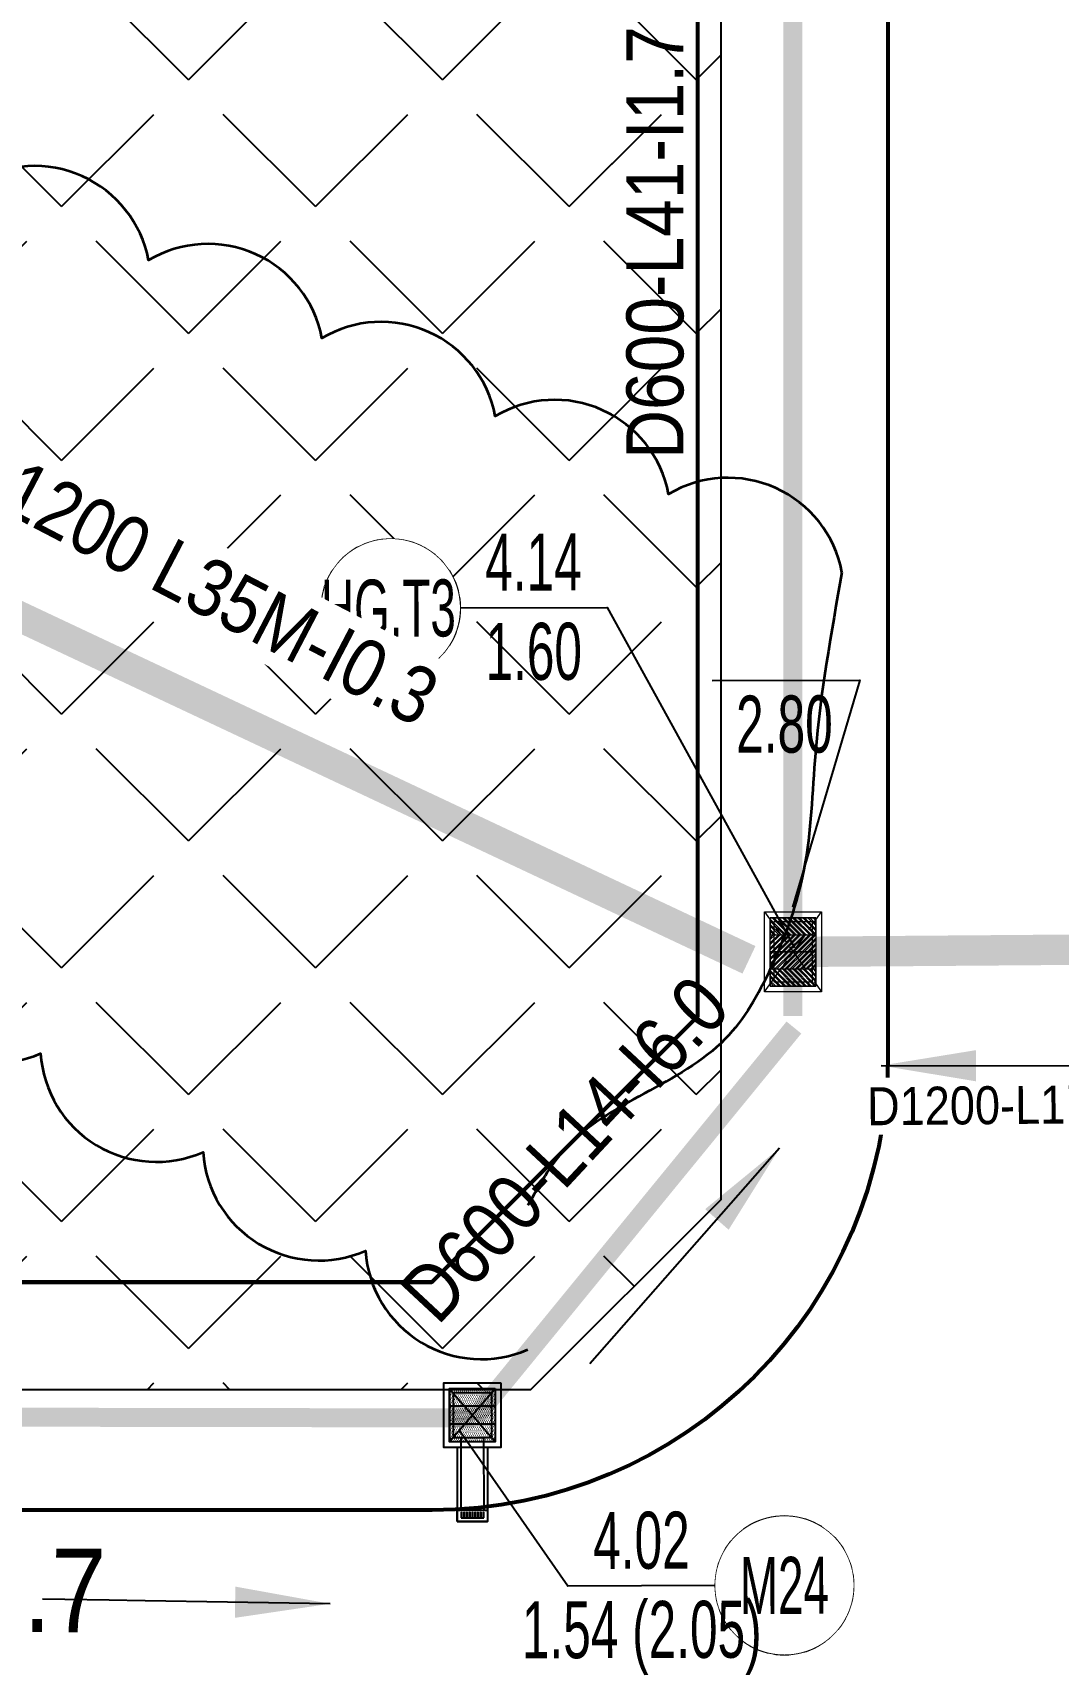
# Model space of a CAD drawing. Extents: x -2063571 to 559285, y 565862 to 1758715.
# Drawn here: x 558552.73 to 558579.7, y 1758376.66 to 1758419.78 of the extents above; entities that cross this region are included whole.
import ezdxf
from ezdxf.enums import TextEntityAlignment as Align

# ---------------------------------------------------------------- set-up
doc = ezdxf.new("R2010")
doc.units = 0
doc.header["$MEASUREMENT"] = 0
doc.set_wipeout_variables(frame=1)
for name, pattern in [('CENTER2', [1.125, 0.75, -0.125, 0.125, -0.125]), ('DIVIDE2', [0.625, 0.25, -0.125, 0, -0.125, 0, -0.125]), ('HIDDEN', [0.375, 0.25, -0.125])]:
    doc.linetypes.add(name, pattern=pattern)
doc.layers.get('0').update_dxf_attribs({"linetype": 'CONTINUOUS'})
doc.layers.get('DEFPOINTS').update_dxf_attribs({"linetype": 'CONTINUOUS'})
for name, color, linetype, lineweight in [('10', 7, 'CONTINUOUS', 25), ('11111111111111111', 251, 'CONTINUOUS', 0), ('1Duy CDDC', 4, 'CONTINUOUS', 5), ('1Duy CDMG', 3, 'CONTINUOUS', 5), ('1Duy TenGa', 6, 'CONTINUOUS', 5), ('CONG TRINH', 7, 'CONTINUOUS', 5), ('d1200', 4, 'CENTER2', 200), ('DUONG CAT', 8, 'CONTINUOUS', 9), ('HACH', 9, 'CONTINUOUS', 5), ('Huong nuoc chay', 2, 'CONTINUOUS', 5), ('KICH THUOC 1', 4, 'CONTINUOUS', 13), ('KT', 254, 'CONTINUOUS', 0), ('leduong', 3, 'CONTINUOUS', 20), ('TENDUONGQH', 2, 'CONTINUOUS', 0)]:
    doc.layers.add(name, color=color, linetype=linetype, lineweight=lineweight)
for name, color, linetype in [('1Duy NetDong', 1, 'CONTINUOUS'), ('B-3000', 5, 'CONTINUOUS'), ('d600', 4, 'DIVIDE2'), ('GA D600', 4, 'CENTER2'), ('M35 X 500', 6, 'CONTINUOUS'), ('QHCT_Đất công cộng đơn vị ở', 1, 'CONTINUOUS'), ('ththep', 3, 'CONTINUOUS')]:
    doc.layers.add(name, color=color, linetype=linetype)
doc.styles.add('Arial', font='arial_2.ttf', dxfattribs={"width": 0.85})
doc.styles.add('GT_Text_Duan1', font='VHAVAN_1.TTF', dxfattribs={"width": 1.1, "height": 25})
doc.dimstyles.new('d1200 mới', dxfattribs={"dimtxt": 1.5, "dimasz": 0.18, "dimexe": 0.18, "dimexo": 0.0625, "dimgap": 0.09, "dimtad": 0, "dimdec": 0, "dimzin": 0, "dimdsep": 46, "dimtxsty": 'Arial', "dimcen": 0.09, "dimse1": 1, "dimse2": 1, "dimsd1": 1, "dimsd2": 1, "dimclrt": 256, "dimadec": 0, "dimazin": 0, "dimtfac": 1, "dimtdec": 0, "dimtofl": 0, "dimtmove": 2, "dimatfit": 3, "dimfxl": 1, "dimtfill": 1, "dimtolj": 1, "dimtzin": 0, "dimarcsym": 0})
doc.dimstyles.new('D300', dxfattribs={"dimtxt": 1.5, "dimasz": 3.5, "dimexe": 0.18, "dimexo": 0.0625, "dimgap": 0.2, "dimtad": 1, "dimdec": 0, "dimzin": 0, "dimdsep": 46, "dimtxsty": 'Arial', "dimcen": 0.09, "dimse1": 1, "dimse2": 1, "dimsd1": 1, "dimsd2": 1, "dimclrd": 2, "dimclrt": 256, "dimadec": 0, "dimazin": 0, "dimtfac": 1, "dimtdec": 0, "dimtofl": 0, "dimtmove": 2, "dimatfit": 3, "dimfxl": 1, "dimtfill": 1, "dimtfillclr": 256, "dimtolj": 1, "dimtzin": 0, "dimarcsym": 0})
doc.dimstyles.new('D600', dxfattribs={"dimtxt": 2.2, "dimasz": 3.5, "dimexe": 0.18, "dimexo": 0.0625, "dimgap": 0, "dimtad": 1, "dimdec": 0, "dimzin": 0, "dimdsep": 46, "dimtxsty": 'Arial', "dimcen": 0.09, "dimse1": 1, "dimse2": 1, "dimsd1": 1, "dimsd2": 1, "dimclrd": 2, "dimclrt": 256, "dimadec": 0, "dimazin": 0, "dimtfac": 1, "dimtdec": 0, "dimtofl": 0, "dimtmove": 2, "dimatfit": 3, "dimfxl": 1, "dimtfill": 1, "dimtfillclr": 256, "dimtolj": 1, "dimtzin": 0, "dimarcsym": 0})
pattern_1 = [(45, (-0.1, 1.80002), (-0.067351920908, 0.067351920908), []), (45, (-0.0551, 1.80002), (-0.067351920908, 0.067351920908), [])]
pattern_2 = [(135, (-0.1, 1.80002), (-0.067351920908, -0.067351920908), []), (135, (-0.1, 1.84492), (-0.067351920908, -0.067351920908), [])]

# ---------------------------------------------------------------- blocks, each defined once
blk = doc.blocks.new('*U148')
at = {"layer": '1Duy NetDong', "ltscale": 3}
blk.add_lwpolyline([(5.615, -3.409), (2.387, -3.419), (2.387, -3.419), (0, 0)], dxfattribs=at)
at = {"layer": '1Duy NetDong', "ltscale": 0.2}
blk.add_lwpolyline([(7.136, -4.92), (7.231, -4.917), (7.326, -4.908), (7.42, -4.892), (7.513, -4.871), (7.604, -4.844), (7.694, -4.812), (7.781, -4.774), (7.866, -4.73), (7.947, -4.682), (8.026, -4.628), (8.101, -4.569), (8.172, -4.506), (8.239, -4.439), (8.302, -4.367), (8.36, -4.291), (8.414, -4.213), (8.462, -4.13), (8.505, -4.045), (8.542, -3.958), (8.574, -3.868), (8.601, -3.777), (8.621, -3.684), (8.636, -3.59), (8.644, -3.495), (8.647, -3.4), (8.644, -3.304), (8.635, -3.21), (8.619, -3.116), (8.598, -3.023), (8.571, -2.931), (8.539, -2.842), (8.501, -2.755), (8.457, -2.67), (8.409, -2.588), (8.355, -2.509), (8.296, -2.434), (8.233, -2.363), (8.165, -2.296), (8.094, -2.233), (8.018, -2.175), (7.94, -2.122), (7.857, -2.074), (7.772, -2.031), (7.685, -1.993), (7.595, -1.961), (7.504, -1.935), (7.411, -1.914), (7.317, -1.9), (7.222, -1.891), (7.127, -1.888), (7.031, -1.892), (6.937, -1.901), (6.843, -1.916), (6.75, -1.937), (6.658, -1.964), (6.569, -1.997), (6.482, -2.035), (6.397, -2.078), (6.315, -2.127), (6.236, -2.181), (6.161, -2.239), (6.09, -2.302), (6.023, -2.37), (5.96, -2.442), (5.902, -2.517), (5.849, -2.596), (5.801, -2.678), (5.758, -2.763), (5.72, -2.851), (5.688, -2.94), (5.662, -3.032), (5.641, -3.125), (5.627, -3.219), (5.618, -3.314), (5.615, -3.409), (5.619, -3.504), (5.628, -3.599), (5.643, -3.693), (5.664, -3.786), (5.691, -3.877), (5.724, -3.967), (5.762, -4.054), (5.805, -4.139), (5.854, -4.22), (5.908, -4.299), (5.966, -4.374), (6.029, -4.445), (6.097, -4.512), (6.169, -4.575), (6.244, -4.633), (6.323, -4.687), (6.405, -4.735), (6.49, -4.778), (6.578, -4.815), (6.667, -4.847), (6.759, -4.874), (6.852, -4.894), (6.946, -4.909), (7.041, -4.917)], close=True, dxfattribs=at)
at = {"layer": '1Duy CDDC', "ltscale": 3, "style": 'GT_Text_Duan1', "width": 0.65}
blk.add_attdef('DG', text='', height=1.25, rotation=0.1774, dxfattribs=at).set_placement((4.002, -3.747), align=Align.TOP_CENTER)
at = {"layer": '1Duy CDMG', "ltscale": 0.2, "style": 'GT_Text_Duan1', "width": 0.65}
blk.add_attdef('MG', text='', height=1.25, rotation=0.1774, dxfattribs=at).set_placement((4.001, -3.414), align=Align.BOTTOM_CENTER)
at = {"ltscale": 0.2}
blk.add_wipeout([(7.136, -4.92), (7.231, -4.917), (7.326, -4.908), (7.42, -4.892), (7.513, -4.871), (7.604, -4.844), (7.694, -4.812), (7.781, -4.774), (7.866, -4.73), (7.947, -4.682), (8.026, -4.628), (8.101, -4.569), (8.172, -4.506), (8.239, -4.439), (8.302, -4.367), (8.36, -4.291), (8.414, -4.213), (8.462, -4.13), (8.505, -4.045), (8.542, -3.958), (8.574, -3.868), (8.601, -3.777), (8.621, -3.684), (8.636, -3.59), (8.644, -3.495), (8.647, -3.4), (8.644, -3.304), (8.635, -3.21), (8.619, -3.116), (8.598, -3.023), (8.571, -2.931), (8.539, -2.842), (8.501, -2.755), (8.457, -2.67), (8.409, -2.588), (8.355, -2.509), (8.296, -2.434), (8.233, -2.363), (8.165, -2.296), (8.094, -2.233), (8.018, -2.175), (7.94, -2.122), (7.857, -2.074), (7.772, -2.031), (7.685, -1.993), (7.595, -1.961), (7.504, -1.935), (7.411, -1.914), (7.317, -1.9), (7.222, -1.891), (7.127, -1.888), (7.031, -1.892), (6.937, -1.901), (6.843, -1.916), (6.75, -1.937), (6.658, -1.964), (6.569, -1.997), (6.482, -2.035), (6.397, -2.078), (6.315, -2.127), (6.236, -2.181), (6.161, -2.239), (6.09, -2.302), (6.023, -2.37), (5.96, -2.442), (5.902, -2.517), (5.849, -2.596), (5.801, -2.678), (5.758, -2.763), (5.72, -2.851), (5.688, -2.94), (5.662, -3.032), (5.641, -3.125), (5.627, -3.219), (5.618, -3.314), (5.615, -3.409), (5.619, -3.504), (5.628, -3.599), (5.643, -3.693), (5.664, -3.786), (5.691, -3.877), (5.724, -3.967), (5.762, -4.054), (5.805, -4.139), (5.854, -4.22), (5.908, -4.299), (5.966, -4.374), (6.029, -4.445), (6.097, -4.512), (6.169, -4.575), (6.244, -4.633), (6.323, -4.687), (6.405, -4.735), (6.49, -4.778), (6.578, -4.815), (6.667, -4.847), (6.759, -4.874), (6.852, -4.894), (6.946, -4.909), (7.041, -4.917)], dxfattribs=at).dxf.layer = '1Duy NetDong'
at = {"layer": '1Duy TenGa', "ltscale": 3, "style": 'GT_Text_Duan1', "width": 0.6}
blk.add_attdef('TEN', text='', height=1.25, rotation=0.1774, dxfattribs=at).set_placement((7.131, -3.404), align=Align.MIDDLE_CENTER)
blk = doc.blocks.new('g 25')
at = {"layer": 'HACH'}
h = blk.add_hatch(dxfattribs=at)
h.set_pattern_fill('DOTS', color=1, scale=0.75, angle=474.3672, style=0)
h.set_pattern_definition([(114.3671788103, (-1831200.80478, -224170.26384), (-0.0523692889328, 0.0020098775898), [0, -0.046875])])
edge = h.paths.add_edge_path()
edge.add_line((0.596, 0.239), (-0.595, 0.239))
edge.add_line((-0.595, 0.239), (-0.595, 0.695))
edge.add_line((-0.595, 0.695), (0.596, 0.695))
edge.add_line((0.596, 0.695), (0.596, 0.239))
h = blk.add_hatch(dxfattribs=at)
h.set_pattern_fill('DOTS', color=1, scale=0.75, angle=474.3672, style=0)
h.set_pattern_definition([(114.3671788103, (-1831200.99731, -224169.83876), (-0.0523692889328, 0.0020098775898), [0, -0.046875])])
edge = h.paths.add_edge_path()
edge.add_line((0.596, -0.228), (-0.595, -0.228))
edge.add_line((-0.595, -0.228), (-0.595, 0.229))
edge.add_line((-0.595, 0.229), (0.596, 0.229))
edge.add_line((0.596, 0.229), (0.596, -0.228))
h = blk.add_hatch(dxfattribs=at)
h.set_pattern_fill('DOTS', color=1, scale=0.75, angle=474.3672, style=0)
h.set_pattern_definition([(114.3671788103, (-1831201.18984, -224169.413678), (-0.0523692889328, 0.0020098775898), [0, -0.046875])])
edge = h.paths.add_edge_path()
edge.add_line((0.596, -0.695), (-0.595, -0.695))
edge.add_line((-0.595, -0.695), (-0.595, -0.238))
edge.add_line((-0.595, -0.238), (0.596, -0.238))
edge.add_line((0.596, -0.238), (0.596, -0.695))
at = {"color": 1, "linetype": 'HIDDEN', "ltscale": 7.5}
for p, q in [((-0.304, -2.5), (-0.299, -0.6)), ((0.301, -2.5), (0.301, -0.6)), ((0.301, -2.7), (-0.299, -2.7))]:
    blk.add_line(p, q, dxfattribs=at)
blk.add_lwpolyline([(-0.499, 0.6), (-0.499, -0.6), (0.501, -0.6), (0.501, 0.6)], close=True, dxfattribs=at)
at = {"layer": 'DUONG CAT', "color": 1}
for points in [[(0.596, 0.695), (0.596, 0.239), (-0.595, 0.239), (-0.595, 0.695)], [(0.596, 0.229), (0.596, -0.228), (-0.595, -0.228), (-0.595, 0.229)], [(0.596, -0.238), (0.596, -0.695), (-0.595, -0.695), (-0.595, -0.238)]]:
    blk.add_lwpolyline(points, close=True, dxfattribs=at)
at = {"layer": 'KICH THUOC 1', "color": 1, "ltscale": 5}
for points in [[(-0.299, -2.7), (-0.279, -2.7), (-0.279, -2.55), (-0.299, -2.55)], [(-0.226, -2.7), (-0.206, -2.7), (-0.206, -2.55), (-0.226, -2.55)], [(-0.154, -2.7), (-0.134, -2.7), (-0.134, -2.55), (-0.154, -2.55)], [(-0.081, -2.7), (-0.061, -2.7), (-0.061, -2.55), (-0.081, -2.55)], [(-0.009, -2.7), (0.011, -2.7), (0.011, -2.55), (-0.009, -2.55)], [(0.064, -2.7), (0.084, -2.7), (0.084, -2.55), (0.064, -2.55)], [(0.136, -2.7), (0.156, -2.7), (0.156, -2.55), (0.136, -2.55)], [(0.209, -2.7), (0.229, -2.7), (0.229, -2.55), (0.209, -2.55)], [(0.281, -2.7), (0.301, -2.7), (0.301, -2.55), (0.281, -2.55)]]:
    blk.add_lwpolyline(points, close=True, dxfattribs=at)
at = {"layer": 'M35 X 500', "color": 1}
for p, q in [((0.601, 0.695), (-0.595, -0.695)), ((-0.399, -0.85), (-0.399, -2.5)), ((0.401, -0.85), (0.401, -2.5)), ((-0.399, -2.5), (-0.399, -2.8)), ((0.401, -2.5), (0.401, -2.8)), ((0.401, -2.8), (-0.399, -2.8))]:
    blk.add_line(p, q, dxfattribs=at)
for points in [[(-0.749, 0.85), (-0.749, -0.85), (0.751, -0.85), (0.751, 0.85)], [(-0.599, 0.7), (-0.599, -0.7), (0.601, -0.7), (0.601, 0.7)], [(0.401, -2.8), (0.401, -2.5), (-0.399, -2.5), (-0.399, -2.8)]]:
    blk.add_lwpolyline(points, close=True, dxfattribs=at)
at = {"layer": 'ththep', "color": 1, "ltscale": 5}
for p, q in [((-0.595, 0.695), (0.596, -0.695)), ((-0.599, 0.234), (0.601, 0.234)), ((-0.599, -0.233), (0.601, -0.233)), ((-0.599, -0.7), (0.601, -0.7))]:
    blk.add_line(p, q, dxfattribs=at)
blk = doc.blocks.new('*D317')
at = {"layer": 'DEFPOINTS', "color": 0, "linetype": 'CENTER2', "lineweight": 35, "transparency": 16777216}
for p in [(558572.723, 1758434.622), (558569.866, 1758393.901), (558572.721, 1758393.901)]:
    blk.add_point(p, dxfattribs=at)
at = {"layer": 'KT', "linetype": 'CENTER2', "transparency": 16777216, "insert": (558569.101, 1758414.262), "char_height": 1.5, "attachment_point": 5, "rotation": 89.9996, "style": 'Arial', "bg_fill": 3, "box_fill_scale": 1.25, "bg_fill_color": 256, "bg_fill_true_color": 13158600, "bg_fill_transparency": 0}
blk.add_mtext('\\A1;D600-L41-I1.7', dxfattribs=at)
blk = doc.blocks.new('*D318')
at = {"layer": 'DEFPOINTS', "color": 0, "linetype": 'CENTER2', "lineweight": 35, "transparency": 16777216}
for p in [(558572.483, 1758393.697), (558562.769, 1758383.93), (558563.093, 1758383.628)]:
    blk.add_point(p, dxfattribs=at)
at = {"layer": 'KT', "linetype": 'CENTER2', "transparency": 16777216, "insert": (558566.721, 1758390.4), "char_height": 1.5, "attachment_point": 5, "rotation": 47.0004, "style": 'Arial', "bg_fill": 3, "box_fill_scale": 1.25, "bg_fill_color": 256, "bg_fill_true_color": 13158600, "bg_fill_transparency": 0}
blk.add_mtext('\\A1;D600-L14-I6.0', dxfattribs=at)
blk = doc.blocks.new('*D312')
at = {"layer": 'DEFPOINTS', "color": 0, "lineweight": 35, "transparency": 16777216}
for p in [(558528.287, 1758383.394), (558564.352, 1758383.326), (558564.341, 1758377.627)]:
    blk.add_point(p, dxfattribs=at)
at = {"layer": 'KT', "transparency": 16777216, "insert": (558546.311, 1758378.785), "char_height": 2.2, "attachment_point": 5, "rotation": 359.8919, "style": 'Arial', "bg_fill": 3, "box_fill_scale": 1.25, "bg_fill_color": 256, "bg_fill_true_color": 13158600, "bg_fill_transparency": 0}
blk.add_mtext('\\A1;D600-L36-I1.7', dxfattribs=at)
blk = doc.blocks.new('*U118')
at = {"layer": '1Duy NetDong', "ltscale": 3}
blk.add_lwpolyline([(-1.758, 4.963), (1.47, 4.973), (1.47, 4.973), (0, 0)], dxfattribs=at)
at = {"layer": '1Duy CDDC', "ltscale": 3, "style": 'GT_Text_Duan1', "width": 0.65}
blk.add_attdef('DG', text='', height=1.25, rotation=0.1774, dxfattribs=at).set_placement((-0.182, 4.634), align=Align.TOP_CENTER)
blk = doc.blocks.new('*D338')
at = {"layer": 'DEFPOINTS', "color": 0, "linetype": 'HIDDEN', "lineweight": 35, "ltscale": 5, "transparency": 16777216}
for p in [(558575.797, 1758389.89), (558576.378, 1758389.896), (558576.378, 1758389.896)]:
    blk.add_point(p, dxfattribs=at)
at = {"layer": 'd1200', "color": 2, "linetype": 'HIDDEN', "ltscale": 5, "transparency": 16777216, "insert": (558578.959, 1758391.56), "char_height": 1, "attachment_point": 5, "rotation": 0.536, "style": 'Arial', "bg_fill": 3, "box_fill_scale": 1.25, "bg_fill_color": 256, "bg_fill_true_color": 13158600, "bg_fill_transparency": 0}
blk.add_mtext('\\A1;D1200-L1M-I1.0', dxfattribs=at)
blk = doc.blocks.new('8')
at = {"layer": 'leduong', "linetype": 'CENTER2'}
h = blk.add_hatch(dxfattribs=at)
h.set_pattern_fill('ANSI32', color=5, scale=0.01, angle=90)
h.set_pattern_definition(pattern_2)
h.paths.add_polyline_path([(557492.316, 1758045.204), (557493.516, 1758045.204), (557493.516, 1758045.654), (557492.316, 1758045.654)])
h = blk.add_hatch(dxfattribs=at)
h.set_pattern_fill('ANSI32', color=5, scale=0.01)
h.set_pattern_definition(pattern_1)
h.paths.add_polyline_path([(557492.316, 1758045.204), (557493.516, 1758045.204), (557493.516, 1758044.754), (557492.316, 1758044.754)])
h = blk.add_hatch(dxfattribs=at)
h.set_pattern_fill('ANSI32', color=5, scale=0.01)
h.set_pattern_definition(pattern_1)
h.paths.add_polyline_path([(557492.316, 1758044.304), (557493.516, 1758044.304), (557493.516, 1758044.754), (557492.316, 1758044.754)])
h = blk.add_hatch(dxfattribs=at)
h.set_pattern_fill('ANSI32', color=5, scale=0.01, angle=90)
h.set_pattern_definition(pattern_2)
h.paths.add_polyline_path([(557492.316, 1758044.304), (557493.516, 1758044.304), (557493.516, 1758043.854), (557492.316, 1758043.854)])
at = {"layer": 'leduong', "color": 5, "linetype": 'CENTER2'}
for p, q in [((557492.166, 1758045.804), (557493.666, 1758043.704)), ((557492.166, 1758043.704), (557493.666, 1758045.804)), ((557493.416, 1758045.554), (557493.416, 1758043.954))]:
    blk.add_line(p, q, dxfattribs=at)
at = {"layer": 'leduong', "color": 5, "linetype": 'Continuous'}
for p, q in [((557492.316, 1758045.654), (557493.516, 1758045.654)), ((557492.316, 1758044.754), (557493.516, 1758044.754)), ((557492.316, 1758044.754), (557493.516, 1758044.754)), ((557492.316, 1758043.854), (557493.516, 1758043.854)), ((557492.316, 1758043.854), (557493.516, 1758043.854))]:
    blk.add_line(p, q, dxfattribs=at)
for points in [[(557492.166, 1758045.804), (557493.666, 1758045.804), (557493.666, 1758043.704), (557492.166, 1758043.704)], [(557492.316, 1758045.654), (557493.516, 1758045.654), (557493.516, 1758043.854), (557492.316, 1758043.854)], [(557492.316, 1758045.654), (557493.516, 1758045.654), (557493.516, 1758044.754), (557492.316, 1758044.754)], [(557492.316, 1758045.204), (557493.516, 1758045.204), (557493.516, 1758045.654), (557492.316, 1758045.654)], [(557492.416, 1758045.554), (557493.416, 1758045.554), (557493.416, 1758043.954), (557492.416, 1758043.954)], [(557492.316, 1758045.204), (557493.516, 1758045.204), (557493.516, 1758044.754), (557492.316, 1758044.754)], [(557492.316, 1758043.854), (557493.516, 1758043.854), (557493.516, 1758044.754), (557492.316, 1758044.754)], [(557492.316, 1758044.304), (557493.516, 1758044.304), (557493.516, 1758044.754), (557492.316, 1758044.754)], [(557492.316, 1758044.304), (557493.516, 1758044.304), (557493.516, 1758043.854), (557492.316, 1758043.854)]]:
    blk.add_lwpolyline(points, close=True, dxfattribs=at)
blk = doc.blocks.new('*U361')
at = {"layer": '1Duy NetDong', "ltscale": 0.2}
blk.add_lwpolyline([(-8.846, 5.934), (-8.941, 5.937), (-9.036, 5.945), (-9.13, 5.96), (-9.223, 5.98), (-9.315, 6.007), (-9.405, 6.039), (-9.492, 6.076), (-9.577, 6.119), (-9.659, 6.167), (-9.738, 6.221), (-9.814, 6.279), (-9.885, 6.342), (-9.953, 6.409), (-10.016, 6.48), (-10.075, 6.555), (-10.128, 6.634), (-10.177, 6.715), (-10.221, 6.8), (-10.259, 6.887), (-10.291, 6.977), (-10.318, 7.068), (-10.339, 7.161), (-10.354, 7.255), (-10.364, 7.35), (-10.367, 7.445), (-10.364, 7.54), (-10.355, 7.635), (-10.341, 7.729), (-10.32, 7.822), (-10.294, 7.914), (-10.262, 8.003), (-10.225, 8.091), (-10.182, 8.176), (-10.133, 8.258), (-10.08, 8.337), (-10.022, 8.412), (-9.959, 8.484), (-9.892, 8.552), (-9.821, 8.615), (-9.746, 8.673), (-9.667, 8.727), (-9.585, 8.776), (-9.501, 8.819), (-9.413, 8.857), (-9.324, 8.89), (-9.233, 8.917), (-9.14, 8.938), (-9.046, 8.953), (-8.951, 8.962), (-8.856, 8.966), (-8.761, 8.963), (-8.666, 8.954), (-8.572, 8.94), (-8.479, 8.919), (-8.387, 8.893), (-8.297, 8.861), (-8.21, 8.823), (-8.125, 8.78), (-8.043, 8.732), (-7.964, 8.679), (-7.888, 8.621), (-7.817, 8.558), (-7.749, 8.491), (-7.686, 8.42), (-7.627, 8.344), (-7.574, 8.266), (-7.525, 8.184), (-7.481, 8.099), (-7.443, 8.012), (-7.411, 7.923), (-7.384, 7.831), (-7.363, 7.738), (-7.348, 7.644), (-7.338, 7.55), (-7.335, 7.454), (-7.338, 7.359), (-7.347, 7.264), (-7.361, 7.17), (-7.382, 7.077), (-7.408, 6.986), (-7.44, 6.896), (-7.477, 6.809), (-7.52, 6.724), (-7.569, 6.641), (-7.622, 6.563), (-7.68, 6.487), (-7.743, 6.415), (-7.81, 6.348), (-7.881, 6.285), (-7.956, 6.226), (-8.035, 6.172), (-8.117, 6.124), (-8.201, 6.08), (-8.289, 6.042), (-8.378, 6.01), (-8.469, 5.983), (-8.562, 5.962), (-8.656, 5.946), (-8.751, 5.937)], close=True, dxfattribs=at)
at = {"layer": '1Duy NetDong', "ltscale": 3}
blk.add_lwpolyline([(-7.335, 7.454), (-4.107, 7.464), (-4.107, 7.464), (0, 0)], dxfattribs=at)
at = {"layer": '1Duy CDDC', "ltscale": 3, "style": 'GT_Text_Duan1', "width": 0.65}
blk.add_attdef('DG', text='', height=1.25, rotation=0.1774, dxfattribs=at).set_placement((-5.759, 7.126), align=Align.TOP_CENTER)
at = {"layer": '1Duy CDMG', "ltscale": 0.2, "style": 'GT_Text_Duan1', "width": 0.65}
blk.add_attdef('MG', text='', height=1.25, rotation=0.1774, dxfattribs=at).set_placement((-5.76, 7.459), align=Align.BOTTOM_CENTER)
at = {"ltscale": 0.2}
blk.add_wipeout([(-8.846, 5.934), (-8.941, 5.937), (-9.036, 5.945), (-9.13, 5.96), (-9.223, 5.98), (-9.315, 6.007), (-9.405, 6.039), (-9.492, 6.076), (-9.577, 6.119), (-9.659, 6.167), (-9.738, 6.221), (-9.814, 6.279), (-9.885, 6.342), (-9.953, 6.409), (-10.016, 6.48), (-10.075, 6.555), (-10.128, 6.634), (-10.177, 6.715), (-10.221, 6.8), (-10.259, 6.887), (-10.291, 6.977), (-10.318, 7.068), (-10.339, 7.161), (-10.354, 7.255), (-10.364, 7.35), (-10.367, 7.445), (-10.364, 7.54), (-10.355, 7.635), (-10.341, 7.729), (-10.32, 7.822), (-10.294, 7.914), (-10.262, 8.003), (-10.225, 8.091), (-10.182, 8.176), (-10.133, 8.258), (-10.08, 8.337), (-10.022, 8.412), (-9.959, 8.484), (-9.892, 8.552), (-9.821, 8.615), (-9.746, 8.673), (-9.667, 8.727), (-9.585, 8.776), (-9.501, 8.819), (-9.413, 8.857), (-9.324, 8.89), (-9.233, 8.917), (-9.14, 8.938), (-9.046, 8.953), (-8.951, 8.962), (-8.856, 8.966), (-8.761, 8.963), (-8.666, 8.954), (-8.572, 8.94), (-8.479, 8.919), (-8.387, 8.893), (-8.297, 8.861), (-8.21, 8.823), (-8.125, 8.78), (-8.043, 8.732), (-7.964, 8.679), (-7.888, 8.621), (-7.817, 8.558), (-7.749, 8.491), (-7.686, 8.42), (-7.627, 8.344), (-7.574, 8.266), (-7.525, 8.184), (-7.481, 8.099), (-7.443, 8.012), (-7.411, 7.923), (-7.384, 7.831), (-7.363, 7.738), (-7.348, 7.644), (-7.338, 7.55), (-7.335, 7.454), (-7.338, 7.359), (-7.347, 7.264), (-7.361, 7.17), (-7.382, 7.077), (-7.408, 6.986), (-7.44, 6.896), (-7.477, 6.809), (-7.52, 6.724), (-7.569, 6.641), (-7.622, 6.563), (-7.68, 6.487), (-7.743, 6.415), (-7.81, 6.348), (-7.881, 6.285), (-7.956, 6.226), (-8.035, 6.172), (-8.117, 6.124), (-8.201, 6.08), (-8.289, 6.042), (-8.378, 6.01), (-8.469, 5.983), (-8.562, 5.962), (-8.656, 5.946), (-8.751, 5.937)], dxfattribs=at).dxf.layer = '1Duy NetDong'
at = {"layer": '1Duy TenGa', "ltscale": 3, "style": 'GT_Text_Duan1', "width": 0.6}
blk.add_attdef('TEN', text='', height=1.25, rotation=0.1774, dxfattribs=at).set_placement((-8.781, 7.45), align=Align.MIDDLE_CENTER)
blk = doc.blocks.new('*D374')
at = {"layer": 'DEFPOINTS', "color": 0, "linetype": 'Continuous', "lineweight": 35, "transparency": 16777216}
for p in [(558538.482, 1758411.35), (558574.183, 1758396.412), (558572.675, 1758393.519)]:
    blk.add_point(p, dxfattribs=at)
at = {"layer": 'CONG TRINH', "linetype": 'Continuous', "lineweight": 35, "transparency": 16777216, "insert": (558557.087, 1758405.328), "char_height": 1.5, "attachment_point": 5, "rotation": 332.4579, "style": 'Arial', "bg_fill": 3, "box_fill_scale": 1.25, "bg_fill_color": 256, "bg_fill_true_color": 13158600, "bg_fill_transparency": 0}
blk.add_mtext('\\A1;D1200 L35M-I0.3', dxfattribs=at)

msp = doc.modelspace()

# ---------------------------------------------------------------- linework, layer by layer
at = {"layer": 'd600', "color": 6, "linetype": 'DIVIDE2', "ltscale": 10, "const_width": 0.5}
for points in [[(558572.721, 1758393.904), (558572.721, 1758494.621)], [(558564.352, 1758383.326), (558517.523, 1758383.4)]]:
    msp.add_lwpolyline(points, dxfattribs=at)

# ---------------------------------------------------------------- next in the draw order: block references
at = {"layer": '1Duy NetDong', "xscale": 1.2000048000192, "yscale": 1.2000048000192, "zscale": 1.2000048000192}
msp.add_blockref('*U148', (558563.94, 1758383.003), dxfattribs=at).add_auto_attribs({'TEN': 'M24', 'DG': '1.54 (2.05)', 'MG': '4.02'})

# ---------------------------------------------------------------- next in the draw order: dimensions: what is measured, and where the dimension line sits
at = {"layer": 'KT', "linetype": 'CENTER2'}
dim = msp.add_linear_dim(base=(558569.866, 1758393.901), p1=(558572.723, 1758434.622), p2=(558572.721, 1758393.901), angle=89.9996, dimstyle='D600', override={"dimtxt": 1.5, "dimpost": 'D600-L<>-I1.7'}, dxfattribs=at)
dim.commit()
dim.dimension.update_dxf_attribs({"geometry": '*D317', "text_midpoint": (558569.101, 1758414.262)})

# ---------------------------------------------------------------- next in the draw order: linework, layer by layer
at = {"layer": 'd600', "color": 6, "linetype": 'DIVIDE2', "ltscale": 10, "const_width": 0.5}
msp.add_lwpolyline([(558572.747, 1758393.601), (558564.352, 1758383.326)], dxfattribs=at)

# ---------------------------------------------------------------- next in the draw order: block references
at = {"layer": '10', "color": 1, "linetype": 'Continuous', "xscale": 1.203073305443906, "yscale": 1.203073305443906, "zscale": 1.203073305443906}
msp.add_blockref('*U118', (558572.714, 1758396.765), dxfattribs=at).add_auto_attribs({'DG': '2.80'})
at = {"layer": 'GA D600', "linetype": 'CENTER2', "xscale": -1, "rotation": 0.0007209793484630467}
msp.add_blockref('g 25', (558564.292, 1758383.399), dxfattribs=at)

# ---------------------------------------------------------------- next in the draw order: dimensions: what is measured, and where the dimension line sits
at = {"layer": 'KT', "linetype": 'CENTER2'}
dim = msp.add_linear_dim(base=(558562.769, 1758383.93), p1=(558572.483, 1758393.697), p2=(558563.093, 1758383.628), angle=227.0004, dimstyle='D600', override={"dimtxt": 1.5, "dimpost": 'D600-L<>-I6.0'}, dxfattribs=at)
dim.commit()
dim.dimension.update_dxf_attribs({"geometry": '*D318', "text_midpoint": (558566.721, 1758390.4), "dimtype": 161})
at = {"layer": 'KT'}
dim = msp.add_aligned_dim(p1=(558528.287, 1758383.394), p2=(558564.352, 1758383.326), distance=-5.699, dimstyle='D600', override={"dimpost": 'D600-L<>-I1.7'}, dxfattribs=at)
dim.commit()
dim.dimension.update_dxf_attribs({"geometry": '*D312', "text_midpoint": (558546.311, 1758378.785)})

# ---------------------------------------------------------------- next in the draw order: hatches: boundary and pattern name
at = {"layer": 'QHCT_Đất công cộng đơn vị ở'}
h = msp.add_hatch(dxfattribs=at)
h.set_pattern_fill('ANGLE', color=8, scale=0.676, angle=45, style=0)
h.set_pattern_definition([(45, (1080.85, 348.8946), (-3.338859226, 3.338859226), [3.43408, -1.28778]), (135, (1080.85, 348.8946), (-3.338859226, -3.338859226), [3.43408, -1.28778])])
edge = h.paths.add_edge_path()
edge.add_line((558570.832, 1758492.798), (558565.832, 1758497.798))
edge.add_line((558565.832, 1758497.798), (558519.105, 1758497.798))
edge.add_arc((558519.223, 1758356.867), 140.932, 90.048, 121.22675)
edge.add_line((558446.161, 1758477.381), (558427.736, 1758466.719))
edge.add_line((558427.736, 1758466.719), (558425.912, 1758459.887))
edge.add_line((558425.912, 1758459.887), (558434.518, 1758445.015))
edge.add_line((558434.518, 1758445.015), (558438.357, 1758438.381))
edge.add_arc((558444.415, 1758441.887), 7, 210.0548, 278.0134)
edge.add_arc((558454.313, 1758371.58), 64, 15.93898, 98.01345, ccw=False)
edge.add_arc((558522.584, 1758391.077), 7, 195.939, 270.0005)
edge.add_line((558522.584, 1758384.077), (558565.832, 1758384.078))
edge.add_line((558565.832, 1758384.078), (558570.832, 1758389.078))
edge.add_line((558570.832, 1758389.078), (558570.832, 1758492.798))
at = {"layer": 'TENDUONGQH', "linetype": 'Continuous'}
h = msp.add_hatch(dxfattribs=at)
h.set_pattern_fill('ANSI31', color=5, style=0)
h.set_pattern_definition([(45, (1017.99598, 368.75081), (-0.088388347648, 0.088388347648), [])])
h.paths.add_polyline_path([(558517.516, 1758160.281), (558521.116, 1758162.561), (558523.896, 1758165.281), (558518.436, 1758167.081), (558505.666, 1758168.431), (558506.296, 1758162.171), (558506.626, 1758162.171), (558506.626, 1758161.571), (558506.369, 1758161.571), (558507.026, 1758157.041), (558512.616, 1758158.131)])
edge = h.paths.add_edge_path()
edge.add_line((558593.316, 1758381.922), (558593.315, 1758383.422))
edge = h.paths.add_edge_path(flags=17)
edge.add_line((558595.416, 1758381.924), (558595.415, 1758383.424))
h.paths.add_polyline_path([(558595.416, 1758381.924), (558595.415, 1758384.023), (558593.316, 1758384.023), (558593.316, 1758381.922)])
edge = h.paths.add_edge_path(flags=0)
edge.add_line((558593.565, 1758383.173), (558593.565, 1758383.773))
h.paths.add_polyline_path([(558593.565, 1758383.773), (558595.166, 1758383.773), (558595.166, 1758382.174), (558593.565, 1758382.174)], flags=0)
h.paths.add_polyline_path([(558593.465, 1758383.873), (558595.266, 1758383.873), (558595.266, 1758382.074), (558593.465, 1758382.074)], flags=16)
h.paths.add_polyline_path([(558593.315, 1758384.023), (558595.416, 1758384.023), (558595.416, 1758381.924), (558593.315, 1758381.924)])
h.paths.add_polyline_path([(558593.465, 1758383.873), (558595.266, 1758383.873), (558595.266, 1758382.973), (558593.465, 1758382.973)], flags=0)
h.paths.add_polyline_path([(558593.465, 1758383.423), (558595.266, 1758383.423), (558595.266, 1758382.973), (558593.465, 1758382.973)], flags=0)
h.paths.add_polyline_path([(558593.465, 1758383.423), (558595.266, 1758383.423), (558595.266, 1758383.873), (558593.465, 1758383.873)], flags=16)
edge = h.paths.add_edge_path(flags=0)
edge.add_line((558593.565, 1758382.774), (558593.565, 1758382.174))
h.paths.add_polyline_path([(558593.465, 1758382.074), (558595.266, 1758382.074), (558595.266, 1758382.973), (558593.465, 1758382.973)], flags=16)
h.paths.add_polyline_path([(558593.465, 1758382.524), (558595.266, 1758382.524), (558595.266, 1758382.973), (558593.465, 1758382.973)], flags=0)
h.paths.add_polyline_path([(558593.465, 1758382.524), (558595.266, 1758382.524), (558595.266, 1758382.074), (558593.465, 1758382.074)], flags=16)

# ---------------------------------------------------------------- next in the draw order: linework, layer by layer
at = {"color": 8, "ltscale": 2}
msp.add_lwpolyline([(558570.832, 1758492.798), (558565.832, 1758497.798), (558519.105, 1758497.798, 0.136889), (558446.161, 1758477.381), (558427.736, 1758466.719), (558425.912, 1758459.887), (558434.518, 1758445.015), (558438.357, 1758438.381, 0.305533), (558445.391, 1758434.955, -0.374255), (558515.853, 1758389.155, 0.334894), (558522.584, 1758384.077), (558565.832, 1758384.078), (558570.832, 1758389.078)], format="xyb", close=True, dxfattribs=at)
at = {"layer": '11111111111111111', "color": 1, "lineweight": 53}
msp.add_lwpolyline([(558529.633, 1758380.9), (558521.973, 1758380.9, -0.334894), (558510.434, 1758389.605, 0.374255), (558445.477, 1758431.826, -0.305533), (558433.418, 1758437.699), (558420.973, 1758459.206, -0.414214), (558424.621, 1758472.87), (558443.002, 1758483.506, -0.136802), (558518.492, 1758504.621), (558563.221, 1758504.621, -0.414214), (558575.221, 1758492.621), (558575.221, 1758392.9, -0.414211), (558563.221, 1758380.9), (558534.176, 1758380.9)], format="xyb", close=True, dxfattribs=at)
msp.add_lwpolyline([(558529.633, 1758380.9), (558521.973, 1758380.9, -0.334894), (558510.434, 1758389.605, 0.374255), (558445.477, 1758431.826, -0.305533), (558433.418, 1758437.699), (558420.973, 1758459.206, -0.414214), (558424.621, 1758472.87), (558443.002, 1758483.506, -0.136802), (558518.492, 1758504.621), (558563.221, 1758504.621, -0.414214), (558575.221, 1758492.621), (558575.221, 1758392.9, -0.414211), (558563.221, 1758380.9), (558534.176, 1758380.9)], format="xyb", close=True, dxfattribs=at)
msp.add_lwpolyline([(558563.221, 1758386.9), (558570.221, 1758393.901), (558570.221, 1758483.117), (558570.221, 1758494.621), (558565.221, 1758499.621), (558518.492, 1758499.621, 0.136892), (558445.55, 1758479.203), (558427.125, 1758468.542), (558425.301, 1758461.71), (558437.746, 1758440.203, 0.305533), (558444.78, 1758436.778, -0.370077), (558514.977, 1758391.879, 0.330818), (558521.679, 1758386.9), (558532.851, 1758386.9)], format="xyb", dxfattribs=at)
msp.add_lwpolyline([(558563.221, 1758386.9), (558570.221, 1758393.901), (558570.221, 1758483.117), (558570.221, 1758494.621), (558565.221, 1758499.621), (558518.492, 1758499.621, 0.136892), (558445.55, 1758479.203), (558427.125, 1758468.542), (558425.301, 1758461.71), (558437.746, 1758440.203, 0.305533), (558444.78, 1758436.778, -0.370077), (558514.977, 1758391.879, 0.330818), (558521.679, 1758386.9), (558532.851, 1758386.9)], format="xyb", dxfattribs=at)
msp.add_lwpolyline([(558532.851, 1758386.9), (558563.221, 1758386.9)], close=True, dxfattribs=at)
at = {"layer": 'leduong', "color": 3, "linetype": 'Continuous'}
msp.add_line((558572.127, 1758394.69), (558573.327, 1758394.69), dxfattribs=at)

# ---------------------------------------------------------------- next in the draw order: block references
at = {"layer": 'B-3000', "color": 5, "linetype": 'Continuous', "lineweight": 13}
msp.add_blockref('8', (1079.81, 350.838), dxfattribs=at)

# ---------------------------------------------------------------- next in the draw order: leaders
at = {"layer": 'Huong nuoc chay'}
for points in [[(558572.372, 1758390.428), (558567.377, 1758384.746)], [(558560.55, 1758378.435, -4.5), (558552.985, 1758378.556, -4.5)]]:
    msp.add_leader(points, dimstyle='D300', override={"dimasz": 2.5, "dimgap": 0.2, "dimtad": 0}, dxfattribs=at)

# ---------------------------------------------------------------- next in the draw order: dimensions: what is measured, and where the dimension line sits
at = {"layer": 'd1200', "color": 11, "linetype": 'HIDDEN', "ltscale": 5}
dim = msp.add_linear_dim(base=(558576.378, 1758389.896), p1=(558575.797, 1758389.89), p2=(558576.378, 1758389.896), angle=0.536, dimstyle='D600', override={"dimtxt": 1, "dimpost": 'D1200-L<>M-I1.0', "dimclrt": 2}, dxfattribs=at)
dim.commit()
dim.dimension.update_dxf_attribs({"geometry": '*D338', "text_midpoint": (558578.959, 1758391.56), "dimtype": 161})

# ---------------------------------------------------------------- next in the draw order: linework, layer by layer
at = {"layer": 'd1200', "color": 5, "linetype": 'HIDDEN', "ltscale": 5, "const_width": 0.8}
msp.add_lwpolyline([(558594.331, 1758383.43), (558585.681, 1758395.693), (558572.66, 1758395.591)], dxfattribs=at)

# ---------------------------------------------------------------- next in the draw order: leaders
at = {"layer": 'Huong nuoc chay', "color": 4}
msp.add_leader([(558575.039, 1758392.6, -4.5), (558582.605, 1758392.587, -4.5)], dimstyle='D300', override={"dimasz": 2.5, "dimgap": 0.2, "dimtad": 0, "dimclrd": 4}, dxfattribs=at)

# ---------------------------------------------------------------- next in the draw order: block references
at = {"layer": '10', "color": 1, "linetype": 'Continuous', "lineweight": 20}
ref = msp.add_blockref('*U361', (558572.765, 1758395.7), dxfattribs=dict(at, xscale=1.2000048000192, yscale=1.2000048000192, zscale=1.2000048000192))
ref.add_attrib('TEN', 'HG.T3', dxfattribs={"layer": '1Duy TenGa', "color": 2, "ltscale": 3, "height": 1.5, "rotation": 0.1774, "style": 'GT_Text_Duan1', "width": 0.6}).set_placement((558562.083, 1758404.64), align=Align.MIDDLE_CENTER)
ref.add_attrib('DG', '1.60', dxfattribs={"layer": '1Duy CDDC', "color": 2, "ltscale": 3, "height": 1.5, "rotation": 0.1774, "style": 'GT_Text_Duan1', "width": 0.65}).set_placement((558565.901, 1758404.252), align=Align.TOP_CENTER)
ref.add_attrib('MG', '4.14', dxfattribs={"layer": '1Duy CDMG', "ltscale": 0.2, "height": 1.5, "rotation": 0.1774, "style": 'GT_Text_Duan1', "width": 0.65}).set_placement((558565.899, 1758404.652), align=Align.BOTTOM_CENTER)

# ---------------------------------------------------------------- next in the draw order: linework, layer by layer
at = {"layer": 'CONG TRINH', "color": 5, "linetype": 'Continuous', "lineweight": 35, "flags": 128}
for points in [[(558574.011, 1758405.589, 0.520567), (558569.452, 1758407.641, 0.520567), (558564.892, 1758409.693, 0.520567), (558560.333, 1758411.745, 0.520567), (558555.773, 1758413.797, 0.520567), (558551.213, 1758415.849, 0.520567)], [(558471.013, 1758374.508, 0.520567), (558474.691, 1758377.895, 0.520567), (558478.37, 1758381.282, 0.520567), (558482.048, 1758384.669, 0.520567), (558485.726, 1758388.056, 0.520567), (558489.404, 1758391.443, 0.478906), (558493.109, 1758394.424, -0.139512), (558497.529, 1758395.833, 0.262571), (558501.618, 1758397.195, 0.301916), (558505.256, 1758398.298, -0.087782), (558511.227, 1758399.986, -0.06443), (558516.522, 1758400.137, 0.182059), (558520.952, 1758402.11, 0.520567), (558525.93, 1758402.574, 0.520567), (558530.909, 1758403.037, 0.520567), (558535.842, 1758403.304, 0.520567), (558540.115, 1758400.708, 0.520567), (558544.388, 1758398.112, 0.520567), (558548.661, 1758395.515, 0.520567), (558552.934, 1758392.919, 0.520567), (558557.207, 1758390.322, 0.520567), (558561.48, 1758387.726, 0.520567), (558565.753, 1758385.129)]]:
    msp.add_lwpolyline(points, format="xyb", dxfattribs=at)
at = {"layer": 'CONG TRINH', "color": 5, "linetype": 'Continuous', "lineweight": 35}
msp.add_spline([(558574.011, 1758405.589), (558573.312, 1758400.819), (558573.009, 1758397.763), (558572.126, 1758395.142), (558570.942, 1758393.302), (558566.721, 1758390.4), (558565.753, 1758388.926)], degree=3, dxfattribs=at)
at = {"layer": 'd1200', "color": 5, "linetype": 'HIDDEN', "ltscale": 5, "const_width": 0.8}
msp.add_lwpolyline([(558539.898, 1758410.297), (558571.565, 1758395.383)], dxfattribs=at)

# ---------------------------------------------------------------- next in the draw order: dimensions: what is measured, and where the dimension line sits
at = {"layer": 'CONG TRINH', "color": 5, "linetype": 'Continuous', "lineweight": 35}
dim = msp.add_aligned_dim(p1=(558538.482, 1758411.35), p2=(558572.675, 1758393.519), distance=3.263, text='D1200 L35M-I0.3', dimstyle='d1200 mới', override={"dimpost": '2D1200 L<>M-I0.3', "dimtfillclr": 256, "dimarcsym": 2}, dxfattribs=at)
dim.commit()
dim.dimension.update_dxf_attribs({"geometry": '*D374', "text_midpoint": (558557.087, 1758405.328)})

doc.saveas('drawing.dxf')
